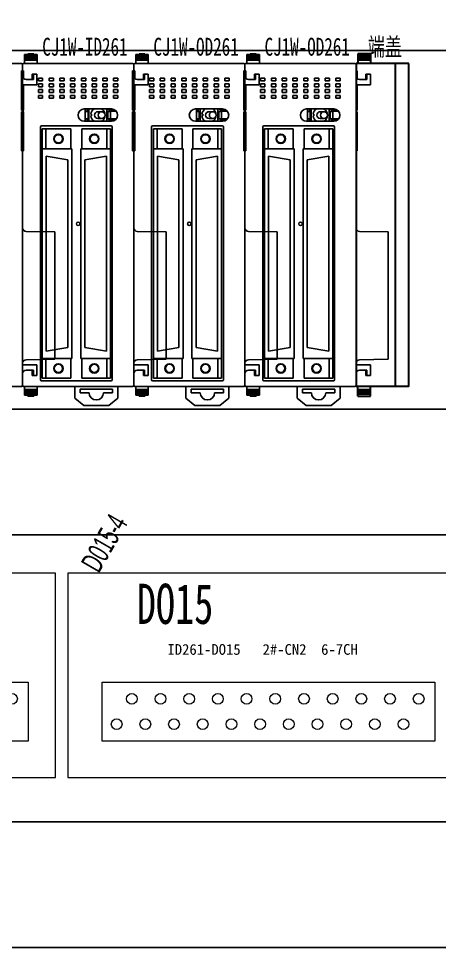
# Model space of a CAD drawing. Header units: millimetres. Extents: x -300 to 5587, y 233 to 3316.
# Drawn here: x 4481.8 to 4599.2, y 1296 to 1554.9 of the extents above; entities that cross this region are included whole.
import ezdxf

# ---------------------------------------------------------------- set-up
doc = ezdxf.new("R2010")
doc.units = ezdxf.units.MM
for name, color, linetype in [('TEXT', 2, 'Continuous'), ('Z_OM_GAIKEI', 7, 'Continuous'), ('细实线层', 7, 'Continuous')]:
    doc.layers.add(name, color=color, linetype=linetype)
doc.layers.add('Z_OM_OUTLINE', color=7, linetype='Continuous', lineweight=30)
doc.styles.add('ST', font='', dxfattribs={"width": 0.8, "height": 300})
doc.styles.get("Standard").update_dxf_attribs({"font": ''})
doc.styles.add('宋', font='', dxfattribs={"width": 0.7})
doc.styles.add('样式 8', font='arial.ttf', dxfattribs={"width": 0.6, "height": 2.5})
doc.styles.get('ST').set_extended_font_data('SimSun')
doc.styles.get('Standard').set_extended_font_data('SimSun')
doc.styles.get('宋').set_extended_font_data('SimSun')

# ---------------------------------------------------------------- blocks, each defined once
blk = doc.blocks.new('CJ1W-TER')
at = {"layer": 'Z_OM_OUTLINE'}
for p, q in [((4, 92.7), (0.5, 92.7)), ((0.5, 92.7), (0.5, 90)), ((4, 92.1), (0.5, 92.1)), ((4, 91.7), (0.5, 91.7)), ((4, 91.3), (0.5, 91.3)), ((4, 90.9), (0.5, 90.9)), ((4, 92.7), (4, 90)), ((0, 90), (0, 0)), ((14.7, 90), (0, 90)), ((11, 0), (11, 90)), ((14.7, 0), (14.7, 90)), ((14.7, 0), (0, 0)), ((0.5, -2.7), (0.5, 0)), ((4, -2.7), (4, 0)), ((0.5, -0.9), (4, -0.9)), ((0.5, -1.3), (4, -1.3)), ((0.5, -1.7), (4, -1.7)), ((0.5, -2.1), (4, -2.1)), ((0.5, -2.7), (4, -2.7))]:
    blk.add_line(p, q, dxfattribs=at)
blk = doc.blocks.new('CJ1W-ID261')
at = {"layer": 'Z_OM_GAIKEI'}
for p, q in [((7115.01, 1994.25), (7115.01, 1993.85)), ((7115.01, 1994.25), (7118.51, 1994.25)), ((7115.01, 1993.85), (7115.01, 1993.45)), ((7115.01, 1993.85), (7118.51, 1993.85)), ((7115.01, 1993.45), (7115.01, 1993.05)), ((7115.01, 1993.45), (7118.51, 1993.45)), ((7115.96, 1994.45), (7117.56, 1994.45)), ((7115.96, 1994.45), (7115.96, 1994.25)), ((7116.56, 1994.45), (7116.56, 1994.25)), ((7116.96, 1994.45), (7116.96, 1994.25)), ((7117.56, 1994.45), (7117.56, 1994.25)), ((7118.51, 1993.85), (7118.51, 1994.25)), ((7118.51, 1993.45), (7118.51, 1993.85)), ((7118.51, 1993.05), (7118.51, 1993.45)), ((7114.46, 1991.45), (7114.46, 1902.05)), ((7145.16, 1991.75), (7114.76, 1991.75)), ((7115.01, 1993.05), (7115.01, 1992.65)), ((7115.01, 1993.05), (7118.51, 1993.05)), ((7115.01, 1992.65), (7115.01, 1991.75)), ((7115.01, 1992.65), (7118.51, 1992.65)), ((7118.51, 1992.65), (7118.51, 1993.05)), ((7118.51, 1991.75), (7118.51, 1992.65)), ((7145.46, 1991.45), (7145.46, 1902.05)), ((7114.16, 1989.65), (7114.16, 1978.75)), ((7114.46, 1989.65), (7114.16, 1989.65)), ((7145.46, 1989.65), (7145.76, 1989.65)), ((7145.61, 1989.65), (7145.46, 1989.22)), ((7145.76, 1989.65), (7145.76, 1987.54)), ((7148.16, 1987.25), (7148.16, 1988.75)), ((7148.16, 1987.25), (7148.16, 1988.75)), ((7148.16, 1988.75), (7148.46, 1988.75)), ((7148.16, 1988.75), (7148.46, 1988.75)), ((7148.46, 1988.75), (7148.46, 1987.25)), ((7148.46, 1988.75), (7148.46, 1987.25)), ((7149.46, 1988.75), (7148.46, 1988.75)), ((7149.46, 1988.75), (7148.46, 1988.75)), ((7149.46, 1985.75), (7149.46, 1988.75)), ((7149.46, 1985.75), (7149.46, 1988.75)), ((7118.86, 1987.65), (7118.86, 1986.85)), ((7120.06, 1987.65), (7118.86, 1987.65)), ((7120.06, 1986.85), (7118.86, 1986.85)), ((7120.06, 1986.05), (7118.86, 1986.05)), ((7118.86, 1986.05), (7118.86, 1985.25)), ((7120.06, 1987.65), (7120.06, 1986.85)), ((7120.06, 1986.05), (7120.06, 1985.25)), ((7121.86, 1987.65), (7121.86, 1986.85)), ((7123.06, 1987.65), (7121.86, 1987.65)), ((7123.06, 1986.85), (7121.86, 1986.85)), ((7123.06, 1986.05), (7121.86, 1986.05)), ((7121.86, 1986.05), (7121.86, 1985.25)), ((7123.06, 1987.65), (7123.06, 1986.85)), ((7123.06, 1986.05), (7123.06, 1985.25)), ((7124.86, 1987.65), (7124.86, 1986.85)), ((7126.06, 1987.65), (7124.86, 1987.65)), ((7126.06, 1986.85), (7124.86, 1986.85)), ((7126.06, 1986.05), (7124.86, 1986.05)), ((7124.86, 1986.05), (7124.86, 1985.25)), ((7126.06, 1987.65), (7126.06, 1986.85)), ((7126.06, 1986.05), (7126.06, 1985.25)), ((7127.86, 1987.65), (7127.86, 1986.85)), ((7129.06, 1987.65), (7127.86, 1987.65)), ((7129.06, 1986.85), (7127.86, 1986.85)), ((7129.06, 1986.05), (7127.86, 1986.05)), ((7127.86, 1986.05), (7127.86, 1985.25)), ((7129.06, 1987.65), (7129.06, 1986.85)), ((7129.06, 1986.05), (7129.06, 1985.25)), ((7130.86, 1987.65), (7130.86, 1986.85)), ((7132.06, 1987.65), (7130.86, 1987.65)), ((7132.06, 1986.85), (7130.86, 1986.85)), ((7132.06, 1986.05), (7130.86, 1986.05)), ((7130.86, 1986.05), (7130.86, 1985.25)), ((7132.06, 1987.65), (7132.06, 1986.85)), ((7132.06, 1986.05), (7132.06, 1985.25)), ((7133.86, 1987.65), (7133.86, 1986.85)), ((7135.06, 1987.65), (7133.86, 1987.65)), ((7135.06, 1986.85), (7133.86, 1986.85)), ((7135.06, 1986.05), (7133.86, 1986.05)), ((7133.86, 1986.05), (7133.86, 1985.25)), ((7135.06, 1987.65), (7135.06, 1986.85)), ((7135.06, 1986.05), (7135.06, 1985.25)), ((7136.86, 1987.65), (7136.86, 1986.85)), ((7138.06, 1987.65), (7136.86, 1987.65)), ((7138.06, 1986.85), (7136.86, 1986.85)), ((7138.06, 1986.05), (7136.86, 1986.05)), ((7136.86, 1986.05), (7136.86, 1985.25)), ((7138.06, 1987.65), (7138.06, 1986.85)), ((7138.06, 1986.05), (7138.06, 1985.25)), ((7139.86, 1987.65), (7139.86, 1986.85)), ((7141.06, 1987.65), (7139.86, 1987.65)), ((7141.06, 1986.85), (7139.86, 1986.85)), ((7141.06, 1986.05), (7139.86, 1986.05)), ((7139.86, 1986.05), (7139.86, 1985.25)), ((7141.06, 1987.65), (7141.06, 1986.85)), ((7141.06, 1986.05), (7141.06, 1985.25)), ((7145.46, 1985.75), (7149.46, 1985.75)), ((7145.46, 1985.75), (7149.46, 1985.75)), ((7145.76, 1985.75), (7145.76, 1978.75)), ((7148.46, 1987.25), (7146.46, 1987.25)), ((7148.46, 1987.25), (7146.46, 1987.25)), ((7120.06, 1985.25), (7118.86, 1985.25)), ((7120.06, 1984.45), (7118.86, 1984.45)), ((7118.86, 1984.45), (7118.86, 1983.65)), ((7120.06, 1983.65), (7118.86, 1983.65)), ((7120.06, 1982.85), (7118.86, 1982.85)), ((7118.86, 1982.85), (7118.86, 1982.05)), ((7120.06, 1984.45), (7120.06, 1983.65)), ((7120.06, 1982.85), (7120.06, 1982.05)), ((7123.06, 1985.25), (7121.86, 1985.25)), ((7123.06, 1984.45), (7121.86, 1984.45)), ((7121.86, 1984.45), (7121.86, 1983.65)), ((7123.06, 1983.65), (7121.86, 1983.65)), ((7123.06, 1982.85), (7121.86, 1982.85)), ((7121.86, 1982.85), (7121.86, 1982.05)), ((7123.06, 1984.45), (7123.06, 1983.65)), ((7123.06, 1982.85), (7123.06, 1982.05)), ((7126.06, 1985.25), (7124.86, 1985.25)), ((7126.06, 1984.45), (7124.86, 1984.45)), ((7124.86, 1984.45), (7124.86, 1983.65)), ((7126.06, 1983.65), (7124.86, 1983.65)), ((7126.06, 1982.85), (7124.86, 1982.85)), ((7124.86, 1982.85), (7124.86, 1982.05)), ((7126.06, 1984.45), (7126.06, 1983.65)), ((7126.06, 1982.85), (7126.06, 1982.05)), ((7129.06, 1985.25), (7127.86, 1985.25)), ((7129.06, 1984.45), (7127.86, 1984.45)), ((7127.86, 1984.45), (7127.86, 1983.65)), ((7129.06, 1983.65), (7127.86, 1983.65)), ((7129.06, 1982.85), (7127.86, 1982.85)), ((7127.86, 1982.85), (7127.86, 1982.05)), ((7129.06, 1984.45), (7129.06, 1983.65)), ((7129.06, 1982.85), (7129.06, 1982.05)), ((7132.06, 1985.25), (7130.86, 1985.25)), ((7132.06, 1984.45), (7130.86, 1984.45)), ((7130.86, 1984.45), (7130.86, 1983.65)), ((7132.06, 1983.65), (7130.86, 1983.65)), ((7132.06, 1982.85), (7130.86, 1982.85)), ((7130.86, 1982.85), (7130.86, 1982.05)), ((7132.06, 1984.45), (7132.06, 1983.65)), ((7132.06, 1982.85), (7132.06, 1982.05)), ((7135.06, 1985.25), (7133.86, 1985.25)), ((7135.06, 1984.45), (7133.86, 1984.45)), ((7133.86, 1984.45), (7133.86, 1983.65)), ((7135.06, 1983.65), (7133.86, 1983.65)), ((7135.06, 1982.85), (7133.86, 1982.85)), ((7133.86, 1982.85), (7133.86, 1982.05)), ((7135.06, 1984.45), (7135.06, 1983.65)), ((7135.06, 1982.85), (7135.06, 1982.05)), ((7138.06, 1985.25), (7136.86, 1985.25)), ((7138.06, 1984.45), (7136.86, 1984.45)), ((7136.86, 1984.45), (7136.86, 1983.65)), ((7138.06, 1983.65), (7136.86, 1983.65)), ((7138.06, 1982.85), (7136.86, 1982.85)), ((7136.86, 1982.85), (7136.86, 1982.05)), ((7138.06, 1984.45), (7138.06, 1983.65)), ((7138.06, 1982.85), (7138.06, 1982.05)), ((7141.06, 1985.25), (7139.86, 1985.25)), ((7141.06, 1984.45), (7139.86, 1984.45)), ((7139.86, 1984.45), (7139.86, 1983.65)), ((7141.06, 1983.65), (7139.86, 1983.65)), ((7141.06, 1982.85), (7139.86, 1982.85)), ((7139.86, 1982.85), (7139.86, 1982.05)), ((7141.06, 1984.45), (7141.06, 1983.65)), ((7141.06, 1982.85), (7141.06, 1982.05)), ((7120.06, 1982.05), (7118.86, 1982.05)), ((7123.06, 1982.05), (7121.86, 1982.05)), ((7126.06, 1982.05), (7124.86, 1982.05)), ((7129.06, 1982.05), (7127.86, 1982.05)), ((7132.06, 1982.05), (7130.86, 1982.05)), ((7135.06, 1982.05), (7133.86, 1982.05)), ((7138.06, 1982.05), (7136.86, 1982.05)), ((7141.06, 1982.05), (7139.86, 1982.05)), ((7114.16, 1978.75), (7114.46, 1978.75)), ((7114.16, 1978.25), (7114.16, 1967.35)), ((7114.16, 1978.25), (7114.46, 1978.25)), ((7114.33, 1978.75), (7114.33, 1978.25)), ((7139.26, 1979.05), (7131.66, 1979.05)), ((7131.96, 1975.65), (7131.96, 1979.05)), ((7131.96, 1978.35), (7132.71, 1978.35)), ((7132.46, 1979.05), (7132.46, 1978.35)), ((7132.71, 1978.35), (7132.71, 1976.35)), ((7132.96, 1975.65), (7132.96, 1979.05)), ((7136.51, 1978.3), (7135.46, 1978.3)), ((7137.96, 1975.65), (7137.96, 1979.05)), ((7138.21, 1978.35), (7138.96, 1978.35)), ((7138.21, 1976.35), (7138.21, 1978.35)), ((7138.46, 1978.82), (7138.46, 1979.05)), ((7138.46, 1978.82), (7140.12, 1978.82)), ((7138.46, 1978.35), (7138.46, 1978.42)), ((7138.46, 1978.42), (7140.58, 1978.42)), ((7138.96, 1975.65), (7138.96, 1979.05)), ((7145.76, 1978.75), (7145.46, 1978.75)), ((7145.76, 1978.25), (7145.46, 1978.25)), ((7145.58, 1978.75), (7145.58, 1978.25)), ((7145.76, 1978.25), (7145.76, 1967.35)), ((7139.26, 1975.65), (7131.66, 1975.65)), ((7131.96, 1976.35), (7132.71, 1976.35)), ((7132.46, 1976.35), (7132.46, 1975.65)), ((7133.47, 1977.6), (7133.71, 1977.6)), ((7133.47, 1977.1), (7133.71, 1977.1)), ((7133.71, 1977.1), (7133.71, 1977.6)), ((7136.51, 1976.4), (7135.46, 1976.4)), ((7138.21, 1976.35), (7138.96, 1976.35)), ((7138.46, 1976.28), (7138.46, 1976.35)), ((7138.46, 1976.28), (7140.57, 1976.28)), ((7138.46, 1975.65), (7138.46, 1975.88)), ((7138.46, 1975.88), (7140.1, 1975.88)), ((7119.46, 1903.55), (7119.46, 1974.05)), ((7119.76, 1974.35), (7139.16, 1974.35)), ((7119.96, 1904.01), (7119.96, 1973.49)), ((7119.96, 1904.01), (7119.96, 1973.49)), ((7119.96, 1973.49), (7123.96, 1973.49)), ((7127.96, 1973.49), (7119.96, 1973.49)), ((7120.96, 1967.99), (7120.96, 1973.49)), ((7127.96, 1967.99), (7127.96, 1973.49)), ((7130.96, 1973.49), (7138.96, 1973.49)), ((7130.96, 1967.99), (7130.96, 1973.49)), ((7138.96, 1973.49), (7134.96, 1973.49)), ((7137.96, 1967.99), (7137.96, 1973.49)), ((7138.96, 1904.01), (7138.96, 1973.49)), ((7138.96, 1904.01), (7138.96, 1973.49)), ((7139.46, 1974.05), (7139.46, 1903.55)), ((7114.46, 1967.35), (7114.16, 1967.35)), ((7114.31, 1967.35), (7114.46, 1967.79)), ((7119.96, 1967.99), (7128.21, 1967.99)), ((7119.96, 1967.99), (7128.21, 1967.99)), ((7128.21, 1909.51), (7128.21, 1967.99)), ((7128.21, 1967.99), (7128.21, 1909.51)), ((7130.71, 1909.51), (7130.71, 1967.99)), ((7130.71, 1967.99), (7130.71, 1909.51)), ((7138.96, 1967.99), (7130.71, 1967.99)), ((7138.96, 1967.99), (7130.71, 1967.99)), ((7145.61, 1967.35), (7145.46, 1967.78)), ((7145.46, 1967.35), (7145.76, 1967.35)), ((7121.08, 1911.59), (7121.08, 1965.91)), ((7127.08, 1964.91), (7121.08, 1965.91)), ((7127.08, 1964.91), (7127.08, 1912.59)), ((7131.83, 1964.91), (7137.83, 1965.91)), ((7131.83, 1964.91), (7131.83, 1912.59)), ((7137.83, 1911.59), (7137.83, 1965.91)), ((7146.44, 1944.94), (7154.46, 1944.8)), ((7154.46, 1944.8), (7154.46, 1909.31)), ((7154.46, 1944.15), (7154.46, 1927.05)), ((7154.46, 1927.05), (7154.46, 1909.95)), ((7127.08, 1912.59), (7121.08, 1911.59)), ((7131.83, 1912.59), (7137.83, 1911.59)), ((7119.96, 1909.51), (7128.21, 1909.51)), ((7119.96, 1909.51), (7128.21, 1909.51)), ((7120.96, 1909.51), (7120.96, 1904.01)), ((7127.96, 1909.51), (7127.96, 1904.01)), ((7138.96, 1909.51), (7130.71, 1909.51)), ((7138.96, 1909.51), (7130.71, 1909.51)), ((7130.96, 1909.51), (7130.96, 1904.01)), ((7137.96, 1909.51), (7137.96, 1904.01)), ((7145.46, 1907.75), (7149.46, 1907.75)), ((7145.46, 1907.75), (7149.46, 1907.75)), ((7146.44, 1909.17), (7154.46, 1909.31)), ((7149.46, 1907.75), (7149.46, 1904.75)), ((7149.46, 1907.75), (7149.46, 1904.75)), ((7148.46, 1906.25), (7146.46, 1906.25)), ((7148.46, 1906.25), (7146.46, 1906.25)), ((7148.16, 1906.25), (7148.16, 1904.75)), ((7148.16, 1906.25), (7148.16, 1904.75)), ((7148.46, 1904.75), (7148.46, 1906.25)), ((7148.46, 1904.75), (7148.46, 1906.25)), ((7139.16, 1903.25), (7119.76, 1903.25)), ((7123.96, 1904.01), (7119.96, 1904.01)), ((7127.96, 1904.01), (7119.96, 1904.01)), ((7130.96, 1904.01), (7138.96, 1904.01)), ((7134.96, 1904.01), (7138.96, 1904.01)), ((7148.16, 1904.75), (7148.46, 1904.75)), ((7148.16, 1904.75), (7148.46, 1904.75)), ((7149.46, 1904.75), (7148.46, 1904.75)), ((7149.46, 1904.75), (7148.46, 1904.75)), ((7114.76, 1901.75), (7145.16, 1901.75)), ((7115.01, 1901.75), (7115.01, 1900.85)), ((7118.51, 1900.85), (7115.01, 1900.85)), ((7115.01, 1900.85), (7115.01, 1900.45)), ((7118.51, 1900.45), (7115.01, 1900.45)), ((7115.01, 1900.45), (7115.01, 1900.05)), ((7118.51, 1900.05), (7115.01, 1900.05)), ((7115.01, 1900.05), (7115.01, 1899.65)), ((7118.51, 1900.85), (7118.51, 1901.75)), ((7118.51, 1900.45), (7118.51, 1900.85)), ((7118.51, 1900.05), (7118.51, 1900.45)), ((7118.51, 1899.65), (7118.51, 1900.05)), ((7129.01, 1901.75), (7129.01, 1898.45)), ((7139.51, 1900.95), (7130.51, 1900.95)), ((7130.51, 1899.95), (7130.51, 1900.95)), ((7139.51, 1899.95), (7139.51, 1900.95)), ((7141.01, 1901.75), (7141.01, 1898.45)), ((7118.51, 1899.65), (7115.01, 1899.65)), ((7115.01, 1899.65), (7115.01, 1899.25)), ((7118.51, 1899.25), (7115.01, 1899.25)), ((7115.96, 1899.05), (7115.96, 1899.25)), ((7117.56, 1899.05), (7115.96, 1899.05)), ((7116.56, 1899.05), (7116.56, 1899.25)), ((7116.96, 1899.05), (7116.96, 1899.25)), ((7117.56, 1899.05), (7117.56, 1899.25)), ((7118.51, 1899.25), (7118.51, 1899.65)), ((7129.01, 1898.45), (7131.51, 1896.45)), ((7130.51, 1899.95), (7133.01, 1899.95)), ((7139.51, 1899.95), (7137.01, 1899.95)), ((7141.01, 1898.45), (7138.51, 1896.45)), ((7138.51, 1896.45), (7131.51, 1896.45))]:
    blk.add_line(p, q, dxfattribs=at)
for centre, radius in [((7136.51, 1977.35), 0.95), ((7124.46, 1970.74), 1.3), ((7124.46, 1970.74), 1.15), ((7134.46, 1970.74), 1.3), ((7134.46, 1970.74), 1.15), ((7129.96, 1947.05), 0.5), ((7124.46, 1906.76), 1.3), ((7124.46, 1906.76), 1.15), ((7134.46, 1906.76), 1.3), ((7134.46, 1906.76), 1.15)]:
    blk.add_circle(centre, radius, dxfattribs=at)
for centre, radius, start, end in [((7114.76, 1991.45), 0.3, 90, 180), ((7145.16, 1991.45), 0.3, 0, 90), ((7145.16, 1991.45), 0.3, 0, 90), ((7146.46, 1988.25), 1, 180, 270), ((7146.46, 1988.25), 1, 180, 270), ((7131.66, 1977.35), 1.7, 90, 270), ((7135.46, 1977.35), 2, 121.5917, 172.8192), ((7135.46, 1977.35), 0.95, 90, 270), ((7135.46, 1977.35), 2, 301.9832, 58.4083), ((7139.26, 1977.35), 1.7, 270, 90), ((7135.46, 1977.35), 2, 187.1808, 238.0168), ((7119.76, 1974.05), 0.3, 90, 180), ((7139.16, 1974.05), 0.3, 0, 90), ((7146.46, 1945.94), 1, 180.0001, 269.0001), ((7146.46, 1908.17), 1, 91, 180), ((7146.46, 1905.25), 1, 90, 180), ((7146.46, 1905.25), 1, 90, 180), ((7119.76, 1903.55), 0.3, 180, 270), ((7139.16, 1903.55), 0.3, 270, 0), ((7114.76, 1902.05), 0.3, 180, 270), ((7145.16, 1902.05), 0.3, 270, 0), ((7145.16, 1902.05), 0.3, 270, 0), ((7135.01, 1899.95), 2, 180, 0)]:
    blk.add_arc(centre, radius, start, end, dxfattribs=at)
blk = doc.blocks.new('D015')
at = {"lineweight": 0}
for p, q in [((4907.11, 1796), (4797.11, 1796)), ((4907.11, 1739), (4907.11, 1796)), ((4797.11, 1739), (4907.11, 1739))]:
    blk.add_line(p, q, dxfattribs=at)
for centre in [(4814.94, 1760.94), (4822.94, 1760.94), (4830.94, 1760.94), (4838.94, 1760.94), (4846.94, 1760.94), (4854.94, 1760.94), (4862.94, 1760.94), (4870.94, 1760.94), (4878.94, 1760.94), (4886.94, 1760.94), (4894.94, 1760.94), (4810.7, 1753.88), (4818.7, 1753.88), (4826.7, 1753.88), (4834.7, 1753.88), (4842.7, 1753.88), (4850.7, 1753.88), (4858.7, 1753.88), (4866.7, 1753.88), (4874.7, 1753.88), (4882.7, 1753.88), (4890.7, 1753.88)]:
    blk.add_circle(centre, 1.5, dxfattribs=at)
at = {"layer": '细实线层', "lineweight": 0}
for p, q in [((4797.11, 1796), (4797.11, 1739)), ((4806.62, 1749.13), (4806.62, 1765.59)), ((4806.62, 1765.59), (4899.47, 1765.59)), ((4899.47, 1765.59), (4899.47, 1749.13)), ((4899.47, 1749.13), (4806.62, 1749.13))]:
    blk.add_line(p, q, dxfattribs=at)
at = {"lineweight": 0, "insert": (4816.32, 1793.01), "char_height": 11.2, "width": 74.3703, "attachment_point": 1, "style": '宋'}
blk.add_mtext('DO15', dxfattribs=at)

msp = doc.modelspace()

# ---------------------------------------------------------------- linework, layer by layer
for p, q in [((5272.403, 1546.019), (4171.786, 1546.019)), ((4171.786, 1446.019), (5272.403, 1446.019)), ((5272.403, 1411.019), (4171.786, 1411.019)), ((5272.403, 1331.019), (4171.786, 1331.019))]:
    msp.add_line(p, q)
msp.add_lwpolyline([(5272.403, 1296.019), (4136.786, 1296.019), (4136.786, 1756.019), (5586.786, 1756.019), (5586.786, 1296.019)])

# ---------------------------------------------------------------- block references
for name, p in [('CJ1W-ID261', (-2662.525, -449.373)), ('CJ1W-ID261', (-2631.525, -449.373)), ('CJ1W-ID261', (-2600.525, -449.373)), ('CJ1W-ID261', (-2569.524, -449.373)), ('CJ1W-TER', (4575.932, 1452.381)), ('D015', (-414.968, -395.639)), ('D015', (-301.529, -395.639))]:
    msp.add_blockref(name, p)

# ---------------------------------------------------------------- texts
at = {"lineweight": 0, "style": '样式 8', "width": 0.6}
msp.add_text('D015-4', height=6, rotation=60, dxfattribs=at).set_placement((4504.182, 1400.088))
at = {"color": 0, "lineweight": -2, "insert": (4523.348, 1380.565), "char_height": 3, "width": 61.03402, "attachment_point": 1}
msp.add_mtext('ID261-DO15   2#-CN2  6-7CH               ', dxfattribs=at)
at = {"layer": 'TEXT', "color": 0, "style": 'ST', "width": 0.7}
for s, p in [('CJ1W-ID261 ', (4488.413, 1544.528)), ('CJ1W-OD261', (4519.413, 1544.528)), ('CJ1W-OD261', (4550.413, 1544.529)), ('端盖', (4579.197, 1544.529))]:
    msp.add_text(s, height=5, dxfattribs=at).set_placement(p)

doc.saveas('drawing.dxf')
